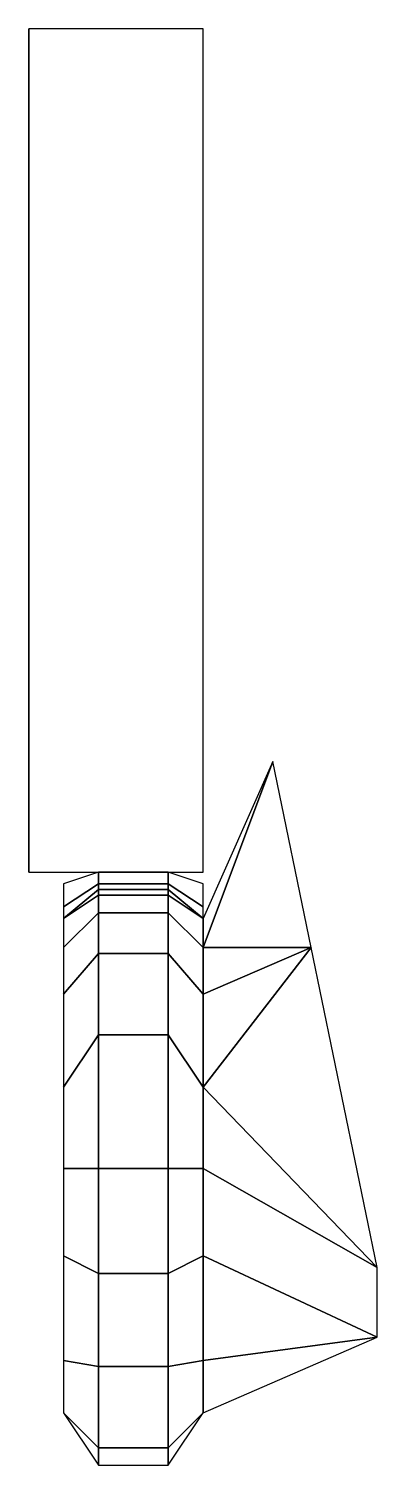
# Model space of a CAD drawing. Extents: x -0.92 to -0.32, y -2.24 to 0.23.
import ezdxf

# ---------------------------------------------------------------- set-up
doc = ezdxf.new("R2010")
doc.units = 0
doc.layers.add('FENDERS', color=6, linetype='CONTINUOUS')

msp = doc.modelspace()

# ---------------------------------------------------------------- linework, layer by layer
at = {"layer": 'FENDERS'}
for points in [[(-0.92, -1.22, 0.4), (-0.62, -1.22, 0.4), (-0.62, 0.23, 0.4), (-0.92, 0.23, 0.4)], [(-0.92, -1.22, 0.37), (-0.92, -1.22, 0.4), (-0.92, 0.23, 0.4), (-0.92, 0.23, 0.37)], [(-0.5, -1.03, 0.69), (-0.5, -1.03, 0.69), (-0.62, -1.35, 0.69), (-0.4338, -1.35, 0.69)], [(-0.5, -1.03, 0.69), (-0.62, -1.3, 0.56), (-0.62, -1.35, 0.69), (-0.5, -1.03, 0.69)], [(-0.86, -1.28, 0.35), (-0.8, -1.24, 0.35), (-0.8, -1.22, 0.33), (-0.86, -1.24, 0.32)], [(-0.8, -1.24, 0.35), (-0.68, -1.24, 0.35), (-0.68, -1.22, 0.33), (-0.8, -1.22, 0.33)], [(-0.62, -1.24, 0.32), (-0.68, -1.22, 0.33), (-0.68, -1.24, 0.35), (-0.62, -1.28, 0.35)], [(-0.86, -1.3, 0.38), (-0.8, -1.25, 0.43), (-0.8, -1.24, 0.35), (-0.86, -1.28, 0.35)], [(-0.86, -1.3, 0.56), (-0.8, -1.26, 0.56), (-0.8, -1.25, 0.43), (-0.86, -1.3, 0.38)], [(-0.8, -1.25, 0.43), (-0.68, -1.25, 0.43), (-0.68, -1.24, 0.35), (-0.8, -1.24, 0.35)], [(-0.8, -1.26, 0.56), (-0.68, -1.26, 0.56), (-0.68, -1.25, 0.43), (-0.8, -1.25, 0.43)], [(-0.62, -1.28, 0.35), (-0.68, -1.24, 0.35), (-0.68, -1.25, 0.43), (-0.62, -1.3, 0.38)], [(-0.62, -1.3, 0.38), (-0.68, -1.25, 0.43), (-0.68, -1.26, 0.56), (-0.62, -1.3, 0.56)], [(-0.86, -1.35, 0.69), (-0.8, -1.29, 0.69), (-0.8, -1.26, 0.56), (-0.86, -1.3, 0.56)], [(-0.8, -1.29, 0.69), (-0.68, -1.29, 0.69), (-0.68, -1.26, 0.56), (-0.8, -1.26, 0.56)], [(-0.62, -1.3, 0.56), (-0.68, -1.26, 0.56), (-0.68, -1.29, 0.69), (-0.62, -1.35, 0.69)], [(-0.86, -1.43, 0.8), (-0.8, -1.36, 0.82), (-0.8, -1.29, 0.69), (-0.86, -1.35, 0.69)], [(-0.8, -1.36, 0.82), (-0.68, -1.36, 0.82), (-0.68, -1.29, 0.69), (-0.8, -1.29, 0.69)], [(-0.62, -1.35, 0.69), (-0.68, -1.29, 0.69), (-0.68, -1.36, 0.82), (-0.62, -1.43, 0.8)], [(-0.32, -1.9, 0.69), (-0.4338, -1.35, 0.69), (-0.62, -1.59, 0.92), (-0.32, -1.9, 0.69)], [(-0.4338, -1.35, 0.69), (-0.62, -1.43, 0.8), (-0.62, -1.59, 0.92), (-0.4338, -1.35, 0.69)], [(-0.4338, -1.35, 0.69), (-0.62, -1.35, 0.69), (-0.62, -1.43, 0.8), (-0.4338, -1.35, 0.69)], [(-0.86, -1.59, 0.92), (-0.8, -1.5, 0.95), (-0.8, -1.36, 0.82), (-0.86, -1.43, 0.8)], [(-0.8, -1.5, 0.95), (-0.68, -1.5, 0.95), (-0.68, -1.36, 0.82), (-0.8, -1.36, 0.82)], [(-0.62, -1.43, 0.8), (-0.68, -1.36, 0.82), (-0.68, -1.5, 0.95), (-0.62, -1.59, 0.92)], [(-0.86, -1.73, 0.97), (-0.8, -1.73, 1.04), (-0.8, -1.5, 0.95), (-0.86, -1.59, 0.92)], [(-0.8, -1.73, 1.04), (-0.68, -1.73, 1.04), (-0.68, -1.5, 0.95), (-0.8, -1.5, 0.95)], [(-0.62, -1.59, 0.92), (-0.68, -1.5, 0.95), (-0.68, -1.73, 1.04), (-0.62, -1.73, 0.97)], [(-0.32, -1.9, 0.69), (-0.62, -1.59, 0.92), (-0.62, -1.73, 0.97), (-0.32, -1.9, 0.69)], [(-0.86, -1.88, 0.97), (-0.8, -1.91, 1.04), (-0.8, -1.73, 1.04), (-0.86, -1.73, 0.97)], [(-0.8, -1.91, 1.04), (-0.68, -1.91, 1.04), (-0.68, -1.73, 1.04), (-0.8, -1.73, 1.04)], [(-0.62, -1.73, 0.97), (-0.68, -1.73, 1.04), (-0.68, -1.91, 1.04), (-0.62, -1.88, 0.97)], [(-0.32, -1.9, 0.69), (-0.62, -1.73, 0.97), (-0.62, -1.88, 0.97), (-0.32, -2.02, 0.69)], [(-0.86, -2.06, 0.9), (-0.8, -2.07, 0.99), (-0.8, -1.91, 1.04), (-0.86, -1.88, 0.97)], [(-0.62, -1.88, 0.97), (-0.68, -1.91, 1.04), (-0.68, -2.07, 0.99), (-0.62, -2.06, 0.9)], [(-0.32, -2.02, 0.69), (-0.62, -1.88, 0.97), (-0.62, -2.06, 0.9), (-0.32, -2.02, 0.69)], [(-0.8, -2.07, 0.99), (-0.68, -2.07, 0.99), (-0.68, -1.91, 1.04), (-0.8, -1.91, 1.04)], [(-0.32, -2.02, 0.69), (-0.62, -2.06, 0.9), (-0.62, -2.15, 0.83), (-0.32, -2.02, 0.69)], [(-0.86, -2.15, 0.83), (-0.8, -2.21, 0.89), (-0.8, -2.07, 0.99), (-0.86, -2.06, 0.9)], [(-0.8, -2.21, 0.89), (-0.68, -2.21, 0.89), (-0.68, -2.07, 0.99), (-0.8, -2.07, 0.99)], [(-0.62, -2.06, 0.9), (-0.68, -2.07, 0.99), (-0.68, -2.21, 0.89), (-0.62, -2.15, 0.83)], [(-0.86, -2.15, 0.83), (-0.8, -2.24, 0.82), (-0.8, -2.21, 0.89), (-0.86, -2.15, 0.83)], [(-0.62, -2.15, 0.83), (-0.68, -2.21, 0.89), (-0.68, -2.24, 0.82), (-0.62, -2.15, 0.83)], [(-0.8, -2.24, 0.82), (-0.68, -2.24, 0.82), (-0.68, -2.21, 0.89), (-0.8, -2.21, 0.89)]]:
    msp.add_3dface(points, dxfattribs=at)

doc.saveas('drawing.dxf')
